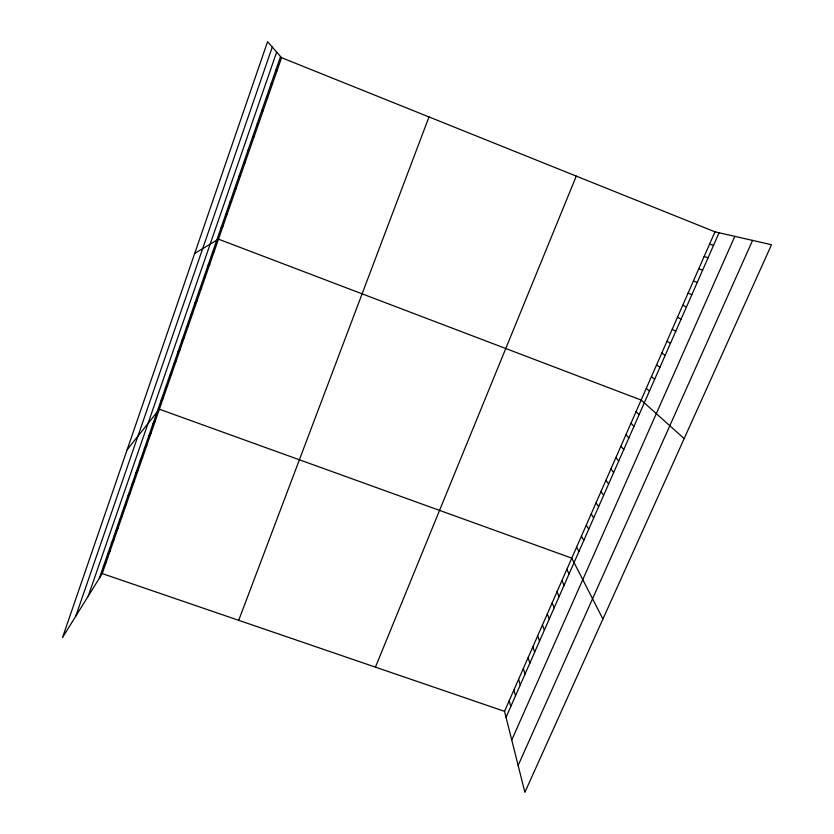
<?xml version="1.0" encoding="UTF-8"?>
<svg xmlns="http://www.w3.org/2000/svg" width="834" height="834" viewBox="0 0 834 834"><rect width="100%" height="100%" fill="white"/><g stroke="black" fill="none" stroke-linecap="round" stroke-linejoin="round"><path stroke-width="1.25" d="M75.738 616.253L272.27 47.079M88.206 596.164L276.669 52.104M99.319 578.254L280.547 56.545M102.228 573.584L281.558 57.692L267.568 41.7L62.498 637.583L102.228 573.584L504.539 711.35L524.878 792.3L771.502 244.716L714.978 231.842L281.558 57.692M238.701 620.319L428.989 116.927M375.436 667.137L576.284 176.11M504.539 711.35L714.978 231.842M506.04 717.292L719.075 232.769M511.753 740.029L734.817 236.356M518.133 765.445L752.57 240.4M103.322 566.745L106.189 562.179M107.336 555.173L110.161 550.732M111.37 543.559L114.164 539.233M115.426 531.884L118.178 527.682M119.502 520.166L122.212 516.079M123.599 508.386L126.268 504.414M127.706 496.543L130.333 492.706M131.835 484.658L134.43 480.947M135.984 472.711L138.538 469.125M140.154 460.712L142.666 457.251M144.334 448.661L146.805 445.325M148.546 436.547L150.975 433.346M152.768 424.381L155.155 421.306M127.143 449.734L159.367 409.213L571.78 558.134L602.919 619.026M161.16 400.237L163.464 397.422M165.32 388.269L167.582 385.579M169.5 376.238L171.71 373.684M173.691 364.156L175.87 361.727M177.913 352.011L180.04 349.717M182.146 339.813L184.231 337.655M186.399 327.564L188.442 325.541M190.684 315.252L192.675 313.376M194.979 302.888L196.928 301.147M199.295 290.472L201.202 288.866M203.621 277.983L205.487 276.523M207.979 265.452L209.793 264.128M212.357 252.848L214.13 251.67M194.708 253.421L218.477 239.16L641.158 400.059L684.182 438.59M221.177 227.473L222.845 226.587M225.607 214.703L227.234 213.963M230.069 201.859L231.643 201.275M234.552 188.964L236.074 188.526M239.056 176.005L240.526 175.724M243.58 162.984L244.998 162.849M248.115 149.901L249.502 149.922M252.681 136.755L254.016 136.932M257.279 123.547L258.55 123.88M709.546 244.206L713.57 245.29M704.146 256.528L708.097 257.748M698.767 268.788L702.645 270.143M693.408 280.995L697.214 282.486M261.886 110.276L263.106 110.776M688.071 293.141L691.813 294.767M682.765 305.234L686.434 307.006M677.479 317.274L681.086 319.172M266.515 96.942L267.683 97.599M672.225 329.263L675.759 331.296M666.991 341.189L670.453 343.358M661.769 353.074L665.178 355.367M656.587 364.896L659.913 367.325M271.175 83.536L272.291 84.359M651.417 376.666L654.68 379.22M646.277 388.394L649.477 391.073M275.846 70.066L276.909 71.057M636.05 411.673L639.125 414.602M630.984 423.234L633.986 426.299M625.927 434.754L628.867 437.933M620.892 446.221L623.78 449.516M615.888 457.626L618.703 461.056M610.905 468.989L613.657 472.534M605.932 480.311L608.632 483.97M600.991 491.57L603.628 495.344M596.07 502.787L598.645 506.676M591.17 513.952L593.683 517.956M586.292 525.076L588.741 529.194M581.434 536.137L583.831 540.369M576.596 547.167L578.932 551.514M566.839 569.393L569.059 573.969M561.918 580.61L564.076 585.291M557.018 591.765L559.124 596.56M552.15 602.878L554.193 607.778M547.292 613.939L549.283 618.943M542.454 624.947L544.394 630.066M537.649 635.915L539.525 641.138M532.853 646.83L534.677 652.167M528.089 657.703L529.851 663.134M523.335 668.524L525.045 674.06M518.602 679.293L520.26 684.943M513.9 690.031L515.495 695.775M509.209 700.706L510.762 706.554"/></g></svg>
